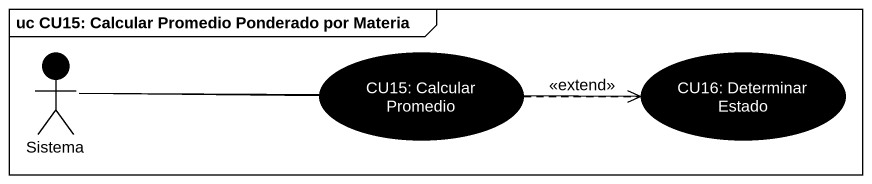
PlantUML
@startuml
mainframe uc CU15: Calcular Promedio Ponderado por Materia
actor Sistema #000000
usecase "CU15: Calcular Promedio" as CU15_Calcular_Promedio #000000
usecase "CU16: Determinar Estado" as CU16_Determinar_Estado #000000
Sistema -right- CU15_Calcular_Promedio
Sistema -right- CU16_Determinar_Estado
CU15_Calcular_Promedio .right.> CU16_Determinar_Estado : <<extend>>
@enduml
